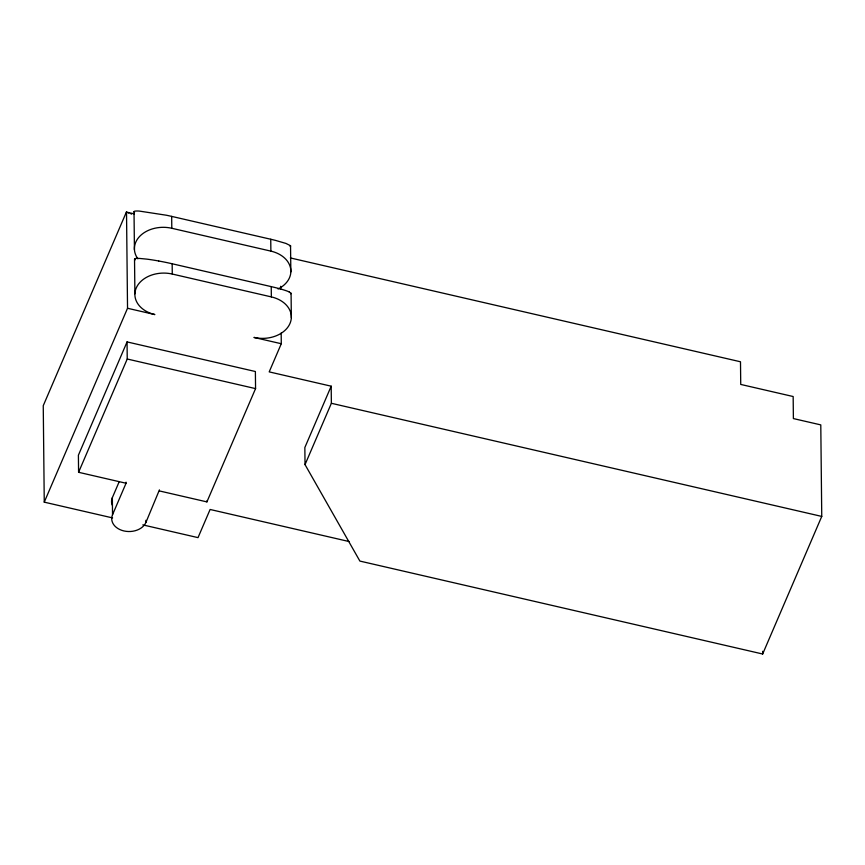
<?xml version="1.0" encoding="UTF-8"?>
<svg xmlns="http://www.w3.org/2000/svg" width="865" height="865" viewBox="0 0 865 865"><rect width="100%" height="100%" fill="white"/><g stroke="black" fill="none" stroke-linecap="round" stroke-linejoin="round"><path stroke-width="1.3" d="M134.432 249.671L134.021 211.633A56.322 4.033 12.1 0 1 139.157 211.06L166.469 215.244A20.738 1.481 12.1 0 1 171.67 216.391L270.745 239.248A20.738 1.481 12.1 0 1 275.643 240.427L286.012 243.454L290.543 245.736L290.845 271.88M290.586 245.876L290.586 245.995A56.322 4.033 12.1 0 1 290.067 246.374M289.105 291.851L291.083 293.376A56.279 4.033 12.1 0 1 290.564 293.754M134.334 213.871L126.387 212.087L43.25 405.685L44.256 502.154L112.601 517.919M44.256 502.154L127.533 308.264L126.517 212.066M159.441 490.942L206.908 501.895L255.564 388.612L255.38 371.518L127.058 341.913L78.401 455.195L78.585 472.29L126.052 483.243L112.537 514.729A17.516 12.953 -0.6 0 0 123.911 530.948A17.516 12.953 -0.6 0 0 145.915 522.428L159.43 489.882M78.585 472.29L127.231 359.007L127.058 341.913M112.169 505.03A17.516 12.953 -0.6 0 1 112.353 497.635L119.111 481.892M281.179 333.047L281.287 343.729L269.199 371.885L331.187 386.19L331.371 403.285L305.031 464.624L359.894 561.082L762.66 654.005L821.75 516.416L820.788 424.888L793.389 418.574L793.162 396.527L740.732 384.428L740.494 361.775L290.326 257.932M331.187 386.19L304.848 447.529L305.031 464.624M158.771 261.014L162.847 261.781A21.366 1.535 12.1 0 1 172.178 263.771L271.242 286.629A21.571 1.546 12.1 0 1 280.238 288.899M137.881 258.786A28.696 21.225 -0.6 0 1 140.973 235.118A28.696 21.225 -0.6 0 1 171.8 228.274L270.875 251.12A28.696 21.225 -0.6 0 1 290.586 268.301A28.696 21.225 -0.6 0 1 278.065 288.986M127.533 308.264L154.867 314.568A28.696 21.225 -0.6 0 1 136.227 288.002A28.696 21.225 -0.6 0 1 172.276 274.043L271.351 296.9A28.696 21.225 -0.6 0 1 289.991 323.467A28.696 21.225 -0.6 0 1 253.942 337.426L281.287 343.729M331.371 403.285L821.75 516.416M127.231 359.007L255.564 388.612M349.222 541.566L210.108 509.474L198.02 537.63L142.822 524.893M280.26 288.899L282.693 289.602A33.649 2.411 12.1 0 1 289.018 291.84M126.387 212.087L127.036 212.336M127.685 212.595L128.982 213.104M130.918 213.871L131.567 214.12M135.189 259.835L134.626 258.851A56.766 4.066 12.1 0 1 135.102 258.613A55.933 4.001 12.1 0 1 135.924 258.451A56.279 4.033 12.1 0 1 139.643 258.44L146.736 259.122A34.124 2.444 12.1 0 1 158.728 260.992M134.551 212.358L134.021 211.752M762.638 651.313L762.66 654.005M280.682 286.283L280.714 288.953M270.745 239.248L270.875 251.12M271.242 286.629L271.351 296.9M206.897 500.824L206.908 501.895M171.67 216.391L171.8 228.274M172.167 263.771L172.276 274.043M145.893 520.298L145.915 522.428M134.529 259.165L134.897 293.819M126.041 482.173L126.052 483.243M112.353 497.635L112.537 514.729M291.083 293.246L291.332 317.65"/></g></svg>
